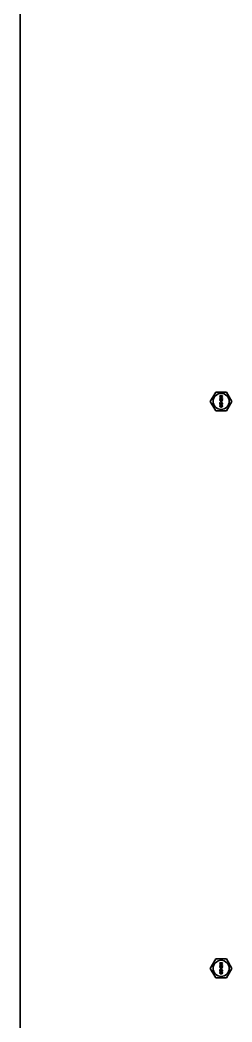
# Model space of a CAD drawing. Header units: millimetres. Extents: x 32496 to 166256, y 3504 to 23939.
# Drawn here: x 74563.7 to 74642.9, y 12838.6 to 13213.2 of the extents above; entities that cross this region are included whole.
import ezdxf

# ---------------------------------------------------------------- set-up
doc = ezdxf.new("R2010")
doc.units = ezdxf.units.MM
doc.layers.get('0').update_dxf_attribs({"lineweight": 35})

# ---------------------------------------------------------------- blocks, each defined once
blk = doc.blocks.new('8-1250')
at = {"linetype": 'Continuous'}
for p, q in [((1517.57, -32553.29), (1517.57, -34566.29)), ((1588.7, -33900.85), (1590.73, -33897.35)), ((1594.77, -33897.35), (1590.73, -33897.35)), ((1592.25, -33898.75), (1593.25, -33898.75)), ((1592.25, -33898.87), (1592.25, -33898.75)), ((1593.03, -33898.87), (1592.25, -33898.87)), ((1593.03, -33898.87), (1592.25, -33899.17)), ((1592.25, -33899.33), (1592.25, -33899.17)), ((1592.25, -33899.33), (1593.03, -33899.62)), ((1592.25, -33899.62), (1593.03, -33899.62)), ((1592.25, -33899.75), (1592.25, -33899.62)), ((1593.25, -33899.75), (1592.25, -33899.75)), ((1592.35, -33899.25), (1593.25, -33898.94)), ((1593.25, -33899.56), (1592.35, -33899.25)), ((1593.25, -33898.75), (1593.25, -33898.94)), ((1593.25, -33899.56), (1593.25, -33899.75)), ((1594.77, -33897.35), (1596.79, -33900.85)), ((1590.73, -33904.35), (1588.7, -33900.85)), ((1592.27, -33900.14), (1592.25, -33900.25)), ((1592.25, -33900.35), (1592.25, -33900.25)), ((1592.25, -33900.35), (1592.27, -33900.46)), ((1592.25, -33901.29), (1592.35, -33901.29)), ((1592.25, -33902.04), (1592.25, -33901.29)), ((1592.35, -33902.04), (1592.25, -33902.04)), ((1592.27, -33902.46), (1592.25, -33902.58)), ((1592.25, -33902.58), (1592.27, -33902.71)), ((1592.33, -33900.04), (1592.27, -33900.14)), ((1592.27, -33900.46), (1592.33, -33900.56)), ((1592.33, -33902.35), (1592.27, -33902.46)), ((1592.27, -33902.71), (1592.33, -33902.81)), ((1592.42, -33899.98), (1592.33, -33900.04)), ((1592.33, -33900.56), (1592.42, -33900.62)), ((1592.39, -33902.29), (1592.33, -33902.35)), ((1592.33, -33902.81), (1592.39, -33902.87)), ((1592.35, -33900.23), (1592.37, -33900.17)), ((1592.35, -33900.23), (1592.35, -33900.37)), ((1592.37, -33900.44), (1592.35, -33900.37)), ((1592.88, -33901.87), (1592.35, -33901.29)), ((1592.35, -33901.46), (1592.82, -33901.98)), ((1592.35, -33901.46), (1592.35, -33902.04)), ((1592.35, -33902.58), (1592.37, -33902.48)), ((1592.37, -33902.69), (1592.35, -33902.58)), ((1592.37, -33900.17), (1592.42, -33900.1)), ((1592.42, -33900.5), (1592.37, -33900.44)), ((1592.37, -33902.48), (1592.42, -33902.42)), ((1592.42, -33902.75), (1592.37, -33902.69)), ((1592.48, -33902.25), (1592.39, -33902.29)), ((1592.39, -33902.87), (1592.48, -33902.92)), ((1592.52, -33899.94), (1592.42, -33899.98)), ((1592.42, -33900.1), (1592.48, -33900.06)), ((1592.48, -33900.54), (1592.42, -33900.5)), ((1592.42, -33900.62), (1592.52, -33900.67)), ((1592.42, -33902.42), (1592.54, -33902.33)), ((1592.54, -33902.83), (1592.42, -33902.75)), ((1592.48, -33900.06), (1592.54, -33900.04)), ((1592.54, -33900.56), (1592.48, -33900.54)), ((1592.54, -33902.23), (1592.48, -33902.25)), ((1592.48, -33902.92), (1592.54, -33902.94)), ((1592.67, -33899.92), (1592.52, -33899.94)), ((1592.63, -33900.67), (1592.52, -33900.67)), ((1592.61, -33900.04), (1592.54, -33900.04)), ((1592.54, -33900.56), (1592.61, -33900.56)), ((1592.65, -33902.21), (1592.54, -33902.23)), ((1592.54, -33902.33), (1592.67, -33902.31)), ((1592.67, -33902.85), (1592.54, -33902.83)), ((1592.54, -33902.94), (1592.65, -33902.96)), ((1592.57, -33900.96), (1592.71, -33900.96)), ((1592.57, -33901), (1592.57, -33900.96)), ((1592.71, -33901), (1592.57, -33901)), ((1592.61, -33900.04), (1592.67, -33900.06)), ((1592.67, -33900.54), (1592.61, -33900.56)), ((1592.63, -33900.83), (1592.61, -33900.85)), ((1592.61, -33900.85), (1592.71, -33900.96)), ((1592.71, -33901), (1592.61, -33901.1)), ((1592.61, -33901.1), (1592.63, -33901.12)), ((1592.63, -33900.67), (1592.74, -33900.62)), ((1592.76, -33900.96), (1592.63, -33900.83)), ((1592.63, -33901.12), (1592.76, -33901)), ((1592.65, -33902.21), (1592.84, -33902.21)), ((1592.84, -33902.96), (1592.65, -33902.96)), ((1592.67, -33899.92), (1592.82, -33899.92)), ((1592.67, -33900.06), (1592.71, -33900.1)), ((1592.71, -33900.5), (1592.67, -33900.54)), ((1592.82, -33902.31), (1592.67, -33902.31)), ((1592.67, -33902.85), (1592.82, -33902.85)), ((1592.71, -33900.1), (1592.76, -33900.17)), ((1592.76, -33900.44), (1592.71, -33900.5)), ((1592.74, -33900.62), (1592.8, -33900.56)), ((1592.76, -33900.17), (1592.78, -33900.23)), ((1592.78, -33900.37), (1592.76, -33900.44)), ((1592.88, -33900.83), (1592.76, -33900.96)), ((1592.76, -33901), (1592.88, -33901.12)), ((1592.82, -33900.02), (1592.78, -33900.02)), ((1592.86, -33900.14), (1592.78, -33900.02)), ((1592.78, -33900.37), (1592.78, -33900.23)), ((1592.8, -33900.56), (1592.86, -33900.46)), ((1592.8, -33900.96), (1592.91, -33900.85)), ((1592.8, -33900.96), (1592.95, -33900.96)), ((1592.95, -33901), (1592.8, -33901)), ((1592.91, -33901.1), (1592.8, -33901)), ((1592.97, -33899.94), (1592.82, -33899.92)), ((1592.82, -33900.02), (1592.95, -33900.04)), ((1592.82, -33901.98), (1592.88, -33902.02)), ((1592.82, -33902.31), (1592.95, -33902.33)), ((1592.95, -33902.83), (1592.82, -33902.85)), ((1592.95, -33902.23), (1592.84, -33902.21)), ((1592.84, -33902.96), (1592.95, -33902.94)), ((1592.88, -33900.25), (1592.86, -33900.14)), ((1592.86, -33900.46), (1592.88, -33900.35)), ((1592.88, -33900.25), (1592.88, -33900.35)), ((1592.91, -33900.85), (1592.88, -33900.83)), ((1592.88, -33901.12), (1592.91, -33901.1)), ((1592.97, -33901.92), (1592.88, -33901.87)), ((1592.88, -33902.02), (1592.97, -33902.04)), ((1592.95, -33900.04), (1593.01, -33900.06)), ((1592.95, -33900.96), (1592.95, -33901)), ((1593.01, -33902.25), (1592.95, -33902.23)), ((1592.95, -33902.33), (1593.08, -33902.42)), ((1593.08, -33902.75), (1592.95, -33902.83)), ((1592.95, -33902.94), (1593.01, -33902.92)), ((1593.08, -33899.98), (1592.97, -33899.94)), ((1592.97, -33901.92), (1593.01, -33901.92)), ((1593.01, -33902.04), (1592.97, -33902.04)), ((1593.01, -33900.06), (1593.08, -33900.1)), ((1593.08, -33900.48), (1593.01, -33900.52)), ((1593.01, -33900.62), (1593.01, -33900.52)), ((1593.01, -33900.62), (1593.08, -33900.6)), ((1593.1, -33901.33), (1593.01, -33901.31)), ((1593.01, -33901.42), (1593.01, -33901.31)), ((1593.01, -33901.42), (1593.08, -33901.46)), ((1593.08, -33901.87), (1593.01, -33901.92)), ((1593.01, -33902.04), (1593.1, -33902.02)), ((1593.1, -33902.29), (1593.01, -33902.25)), ((1593.01, -33902.92), (1593.1, -33902.87)), ((1593.16, -33900.04), (1593.08, -33899.98)), ((1593.08, -33900.1), (1593.12, -33900.17)), ((1593.12, -33900.42), (1593.08, -33900.48)), ((1593.08, -33900.6), (1593.16, -33900.54)), ((1593.08, -33901.46), (1593.12, -33901.52)), ((1593.12, -33901.81), (1593.08, -33901.87)), ((1593.08, -33902.42), (1593.12, -33902.48)), ((1593.12, -33902.69), (1593.08, -33902.75)), ((1593.18, -33901.42), (1593.1, -33901.33)), ((1593.1, -33902.02), (1593.18, -33901.94)), ((1593.16, -33902.35), (1593.1, -33902.29)), ((1593.1, -33902.87), (1593.16, -33902.81)), ((1593.12, -33900.17), (1593.14, -33900.23)), ((1593.14, -33900.35), (1593.12, -33900.42)), ((1593.12, -33901.52), (1593.14, -33901.62)), ((1593.14, -33901.71), (1593.12, -33901.81)), ((1593.12, -33902.48), (1593.14, -33902.58)), ((1593.14, -33902.58), (1593.12, -33902.69)), ((1593.14, -33900.35), (1593.14, -33900.23)), ((1593.14, -33901.71), (1593.14, -33901.62)), ((1593.22, -33900.14), (1593.16, -33900.04)), ((1593.16, -33900.54), (1593.22, -33900.44)), ((1593.22, -33902.46), (1593.16, -33902.35)), ((1593.16, -33902.81), (1593.22, -33902.71)), ((1593.22, -33901.5), (1593.18, -33901.42)), ((1593.18, -33901.94), (1593.22, -33901.85)), ((1593.25, -33900.25), (1593.22, -33900.14)), ((1593.22, -33900.44), (1593.25, -33900.33)), ((1593.25, -33901.64), (1593.22, -33901.5)), ((1593.22, -33901.85), (1593.25, -33901.73)), ((1593.25, -33902.58), (1593.22, -33902.46)), ((1593.22, -33902.71), (1593.25, -33902.58)), ((1593.25, -33900.25), (1593.25, -33900.33)), ((1593.25, -33901.64), (1593.25, -33901.73)), ((1596.79, -33900.85), (1594.77, -33904.35)), ((1590.73, -33904.35), (1594.77, -33904.35)), ((1588.7, -34112.85), (1590.72, -34109.35)), ((1594.77, -34109.35), (1590.72, -34109.35)), ((1594.77, -34109.35), (1596.79, -34112.85)), ((1590.72, -34116.35), (1588.7, -34112.85)), ((1592.25, -34110.75), (1593.25, -34110.75)), ((1592.25, -34110.87), (1592.25, -34110.75)), ((1593.03, -34110.87), (1592.25, -34110.87)), ((1593.03, -34110.87), (1592.25, -34111.17)), ((1592.25, -34111.33), (1592.25, -34111.17)), ((1592.25, -34111.33), (1593.03, -34111.62)), ((1592.25, -34111.62), (1593.03, -34111.62)), ((1592.25, -34111.75), (1592.25, -34111.62)), ((1593.25, -34111.75), (1592.25, -34111.75)), ((1592.27, -34112.14), (1592.25, -34112.25)), ((1592.25, -34112.35), (1592.25, -34112.25)), ((1592.25, -34112.35), (1592.27, -34112.46)), ((1592.25, -34113.29), (1592.35, -34113.29)), ((1592.25, -34114.04), (1592.25, -34113.29)), ((1592.33, -34112.04), (1592.27, -34112.14)), ((1592.27, -34112.46), (1592.33, -34112.56)), ((1592.42, -34111.98), (1592.33, -34112.04)), ((1592.33, -34112.56), (1592.42, -34112.62)), ((1592.35, -34111.25), (1593.25, -34110.94)), ((1593.25, -34111.56), (1592.35, -34111.25)), ((1592.35, -34112.23), (1592.37, -34112.17)), ((1592.35, -34112.23), (1592.35, -34112.37)), ((1592.37, -34112.44), (1592.35, -34112.37)), ((1592.88, -34113.87), (1592.35, -34113.29)), ((1592.37, -34112.17), (1592.42, -34112.1)), ((1592.42, -34112.5), (1592.37, -34112.44)), ((1592.52, -34111.94), (1592.42, -34111.98)), ((1592.42, -34112.1), (1592.48, -34112.06)), ((1592.48, -34112.54), (1592.42, -34112.5)), ((1592.42, -34112.62), (1592.52, -34112.67)), ((1592.48, -34112.06), (1592.54, -34112.04)), ((1592.54, -34112.56), (1592.48, -34112.54)), ((1592.67, -34111.92), (1592.52, -34111.94)), ((1592.63, -34112.67), (1592.52, -34112.67)), ((1592.61, -34112.04), (1592.54, -34112.04)), ((1592.54, -34112.56), (1592.61, -34112.56)), ((1592.56, -34112.96), (1592.71, -34112.96)), ((1592.56, -34113), (1592.56, -34112.96)), ((1592.71, -34113), (1592.56, -34113)), ((1592.61, -34112.04), (1592.67, -34112.06)), ((1592.67, -34112.54), (1592.61, -34112.56)), ((1592.63, -34112.83), (1592.61, -34112.85)), ((1592.61, -34112.85), (1592.71, -34112.96)), ((1592.71, -34113), (1592.61, -34113.1)), ((1592.61, -34113.1), (1592.63, -34113.12)), ((1592.63, -34112.67), (1592.74, -34112.62)), ((1592.76, -34112.96), (1592.63, -34112.83)), ((1592.63, -34113.12), (1592.76, -34113)), ((1592.67, -34111.92), (1592.82, -34111.92)), ((1592.67, -34112.06), (1592.71, -34112.1)), ((1592.71, -34112.5), (1592.67, -34112.54)), ((1592.71, -34112.1), (1592.76, -34112.17)), ((1592.76, -34112.44), (1592.71, -34112.5)), ((1592.74, -34112.62), (1592.8, -34112.56)), ((1592.76, -34112.17), (1592.78, -34112.23)), ((1592.78, -34112.37), (1592.76, -34112.44)), ((1592.88, -34112.83), (1592.76, -34112.96)), ((1592.76, -34113), (1592.88, -34113.12)), ((1592.82, -34112.02), (1592.78, -34112.02)), ((1592.86, -34112.14), (1592.78, -34112.02)), ((1592.78, -34112.37), (1592.78, -34112.23)), ((1592.8, -34112.56), (1592.86, -34112.46)), ((1592.8, -34112.96), (1592.91, -34112.85)), ((1592.8, -34112.96), (1592.95, -34112.96)), ((1592.95, -34113), (1592.8, -34113)), ((1592.91, -34113.1), (1592.8, -34113)), ((1592.97, -34111.94), (1592.82, -34111.92)), ((1592.82, -34112.02), (1592.95, -34112.04)), ((1592.88, -34112.25), (1592.86, -34112.14)), ((1592.86, -34112.46), (1592.88, -34112.35)), ((1592.88, -34112.25), (1592.88, -34112.35)), ((1592.91, -34112.85), (1592.88, -34112.83)), ((1592.88, -34113.12), (1592.91, -34113.1)), ((1592.95, -34112.04), (1593.01, -34112.06)), ((1592.95, -34112.96), (1592.95, -34113)), ((1593.08, -34111.98), (1592.97, -34111.94)), ((1593.01, -34112.06), (1593.08, -34112.1)), ((1593.08, -34112.48), (1593.01, -34112.52)), ((1593.01, -34112.62), (1593.01, -34112.52)), ((1593.01, -34112.62), (1593.08, -34112.6)), ((1593.1, -34113.33), (1593.01, -34113.31)), ((1593.01, -34113.42), (1593.01, -34113.31)), ((1593.16, -34112.04), (1593.08, -34111.98)), ((1593.08, -34112.1), (1593.12, -34112.17)), ((1593.12, -34112.42), (1593.08, -34112.48)), ((1593.08, -34112.6), (1593.16, -34112.54)), ((1593.18, -34113.42), (1593.1, -34113.33)), ((1593.12, -34112.17), (1593.14, -34112.23)), ((1593.14, -34112.35), (1593.12, -34112.42)), ((1593.14, -34112.35), (1593.14, -34112.23)), ((1593.22, -34112.14), (1593.16, -34112.04)), ((1593.16, -34112.54), (1593.22, -34112.44)), ((1593.25, -34112.25), (1593.22, -34112.14)), ((1593.22, -34112.44), (1593.25, -34112.33)), ((1593.25, -34110.75), (1593.25, -34110.94)), ((1593.25, -34111.56), (1593.25, -34111.75)), ((1593.25, -34112.25), (1593.25, -34112.33)), ((1596.79, -34112.85), (1594.77, -34116.35)), ((1590.72, -34116.35), (1594.77, -34116.35)), ((1592.35, -34114.04), (1592.25, -34114.04)), ((1592.27, -34114.46), (1592.25, -34114.58)), ((1592.25, -34114.58), (1592.27, -34114.71)), ((1592.33, -34114.35), (1592.27, -34114.46)), ((1592.27, -34114.71), (1592.33, -34114.81)), ((1592.39, -34114.29), (1592.33, -34114.35)), ((1592.33, -34114.81), (1592.39, -34114.87)), ((1592.35, -34113.46), (1592.82, -34113.98)), ((1592.35, -34113.46), (1592.35, -34114.04)), ((1592.35, -34114.58), (1592.37, -34114.48)), ((1592.37, -34114.69), (1592.35, -34114.58)), ((1592.37, -34114.48), (1592.42, -34114.42)), ((1592.42, -34114.75), (1592.37, -34114.69)), ((1592.48, -34114.25), (1592.39, -34114.29)), ((1592.39, -34114.87), (1592.48, -34114.92)), ((1592.42, -34114.42), (1592.54, -34114.33)), ((1592.54, -34114.83), (1592.42, -34114.75)), ((1592.54, -34114.23), (1592.48, -34114.25)), ((1592.48, -34114.92), (1592.54, -34114.94)), ((1592.65, -34114.21), (1592.54, -34114.23)), ((1592.54, -34114.33), (1592.67, -34114.31)), ((1592.67, -34114.85), (1592.54, -34114.83)), ((1592.54, -34114.94), (1592.65, -34114.96)), ((1592.65, -34114.21), (1592.84, -34114.21)), ((1592.84, -34114.96), (1592.65, -34114.96)), ((1592.82, -34114.31), (1592.67, -34114.31)), ((1592.67, -34114.85), (1592.82, -34114.85)), ((1592.82, -34113.98), (1592.88, -34114.02)), ((1592.82, -34114.31), (1592.95, -34114.33)), ((1592.95, -34114.83), (1592.82, -34114.85)), ((1592.95, -34114.23), (1592.84, -34114.21)), ((1592.84, -34114.96), (1592.95, -34114.94)), ((1592.97, -34113.92), (1592.88, -34113.87)), ((1592.88, -34114.02), (1592.97, -34114.04)), ((1593.01, -34114.25), (1592.95, -34114.23)), ((1592.95, -34114.33), (1593.08, -34114.42)), ((1593.08, -34114.75), (1592.95, -34114.83)), ((1592.95, -34114.94), (1593.01, -34114.92)), ((1592.97, -34113.92), (1593.01, -34113.92)), ((1593.01, -34114.04), (1592.97, -34114.04)), ((1593.01, -34113.42), (1593.08, -34113.46)), ((1593.08, -34113.87), (1593.01, -34113.92)), ((1593.01, -34114.04), (1593.1, -34114.02)), ((1593.1, -34114.29), (1593.01, -34114.25)), ((1593.01, -34114.92), (1593.1, -34114.87)), ((1593.08, -34113.46), (1593.12, -34113.52)), ((1593.12, -34113.81), (1593.08, -34113.87)), ((1593.08, -34114.42), (1593.12, -34114.48)), ((1593.12, -34114.69), (1593.08, -34114.75)), ((1593.1, -34114.02), (1593.18, -34113.94)), ((1593.16, -34114.35), (1593.1, -34114.29)), ((1593.1, -34114.87), (1593.16, -34114.81)), ((1593.12, -34113.52), (1593.14, -34113.62)), ((1593.14, -34113.71), (1593.12, -34113.81)), ((1593.12, -34114.48), (1593.14, -34114.58)), ((1593.14, -34114.58), (1593.12, -34114.69)), ((1593.14, -34113.71), (1593.14, -34113.62)), ((1593.22, -34114.46), (1593.16, -34114.35)), ((1593.16, -34114.81), (1593.22, -34114.71)), ((1593.22, -34113.5), (1593.18, -34113.42)), ((1593.18, -34113.94), (1593.22, -34113.85)), ((1593.25, -34113.64), (1593.22, -34113.5)), ((1593.22, -34113.85), (1593.25, -34113.73)), ((1593.25, -34114.58), (1593.22, -34114.46)), ((1593.22, -34114.71), (1593.25, -34114.58)), ((1593.25, -34113.64), (1593.25, -34113.73))]:
    blk.add_line(p, q, dxfattribs=at)
for centre in [(1592.75, -33900.85), (1592.75, -34112.85)]:
    blk.add_circle(centre, 3, dxfattribs=at)

msp = doc.modelspace()

# ---------------------------------------------------------------- block references
at = {"color": 6}
msp.add_blockref('8-1250', (73046.131, 46971.457), dxfattribs=at)

doc.saveas('drawing.dxf')
